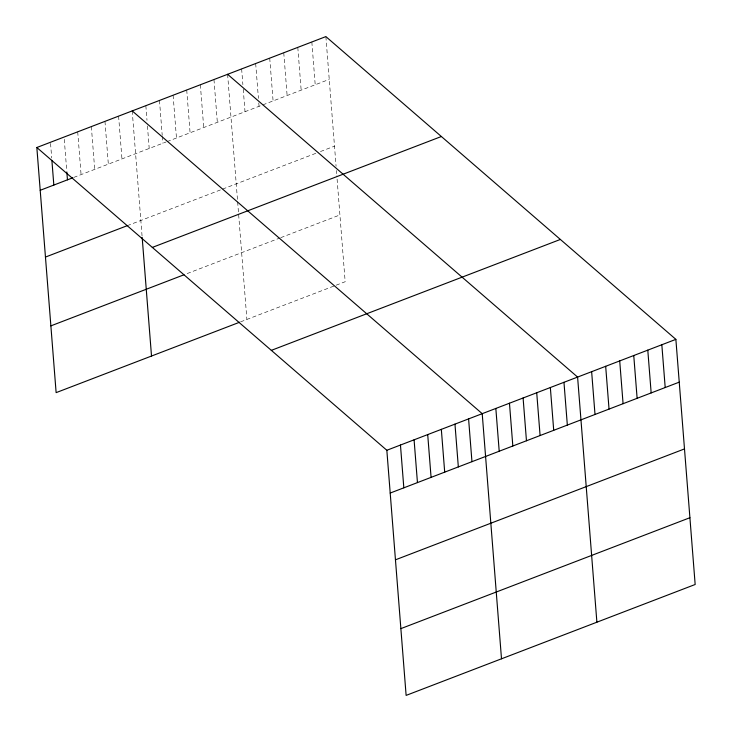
<?xml version="1.0" encoding="UTF-8"?>
<svg xmlns="http://www.w3.org/2000/svg" width="732" height="732" viewBox="0 0 732 732"><rect width="100%" height="100%" fill="white"/><g stroke="black" fill="none" stroke-linecap="round" stroke-linejoin="round"><path stroke-width="0.55" stroke-dasharray="3.66 2.75" d="M73.749 177.419L165.981 142.026M167.033 141.624L329.244 79.385M127.212 225.694L220.506 189.899M222.601 189.094L318.457 152.311M320.46 151.542L334.497 146.162M187.136 273.576L279.743 238.046M280.749 237.662L339.913 214.952M240.608 321.851L335.146 285.581M336.144 285.196L345.165 281.728L336.83 175.79M325.877 36.6L336.079 166.265M336.418 170.501L336.665 173.676M311.841 41.989L315.208 84.775M297.796 47.37L301.163 90.155M283.76 52.759L287.127 95.544M269.724 58.148L273.091 100.934M255.678 63.538L258.433 98.436M258.78 102.938L259.046 106.323M241.642 68.918L242.887 84.683M243.234 89.185L245.01 111.703M227.606 74.307L237.561 200.806M237.644 201.858L246.894 319.436M213.973 79.541L217.34 122.317M200.348 84.766L203.716 127.551M186.724 89.99L190.091 132.776M173.1 95.224L176.467 138.009M159.475 100.449L162.22 135.356M162.312 136.481L162.843 143.234M145.842 105.683L146.995 120.313M147.443 125.95L149.209 148.468M132.218 110.907L142.173 237.406M118.593 116.141L121.96 158.917M104.969 121.366L108.336 164.151M91.344 126.59L94.712 169.376M77.711 131.824L81.078 174.609M64.27 139.3L66.749 170.831M50.554 143.408L51.707 158.039"/><path stroke-width="1.1" d="M36.838 147.507L325.877 36.6L675.874 339.364L695.162 584.493L406.123 695.4L386.835 450.272L36.838 147.507L56.126 392.636L239.556 322.254M40.205 190.293L72.697 177.821M45.457 257.069L127.212 225.694M152.338 247.416L441.378 136.509M50.874 325.868L183.988 274.784M271.334 350.363L560.373 239.446M386.835 450.272L675.874 339.364M390.202 493.057L679.241 382.15M395.454 559.824L684.493 448.917M400.871 628.623L689.91 517.716M227.606 74.307L577.594 377.072L596.891 622.2M132.218 110.907L482.214 413.672L501.502 658.8M661.829 344.754L665.196 387.53M647.793 350.134L651.16 392.919M633.756 355.523L637.124 398.309M619.711 360.913L623.078 403.698M605.675 366.293L609.042 409.078M591.639 371.682L595.006 414.468M563.969 382.296L567.337 425.082M550.345 387.53L553.712 430.315M536.721 392.755L540.088 435.54M523.096 397.988L526.464 440.774M509.463 403.213L512.83 445.998M495.839 408.438L499.206 451.223M468.59 418.896L471.957 461.682M454.965 424.13L458.333 466.915M441.332 429.355L444.699 472.14M427.708 434.588L431.075 477.365M414.083 439.813L417.45 482.598M400.459 445.038L403.826 487.823M142.173 237.406L151.515 356.036M66.832 171.956L67.454 179.834M51.881 160.29L53.829 185.068"/></g></svg>
